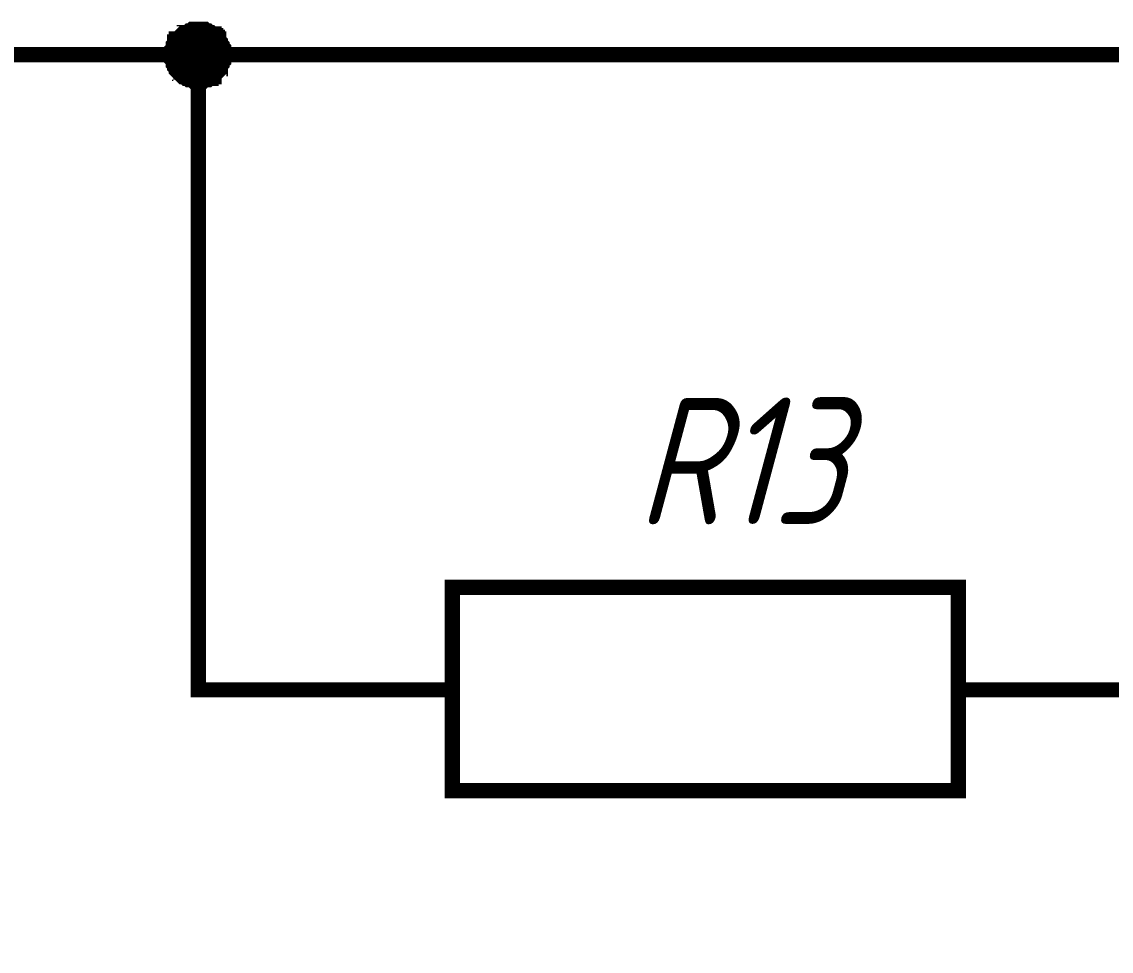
# Model space of a CAD drawing. Header units: millimetres. Extents: x 101 to 942, y 57 to 651.
# Drawn here: x 799.01 to 820.47, y 451.13 to 469.44 of the extents above; entities that cross this region are included whole.
import ezdxf

# ---------------------------------------------------------------- set-up
doc = ezdxf.new("R2010")
doc.units = ezdxf.units.MM
doc.header["$LTSCALE"] = 0.5
doc.layers.add('Sheet', color=255, linetype='Continuous')
doc.styles.add('GOST type A0', font='', dxfattribs={"oblique": 15, "height": 3.5})
doc.styles.get('GOST type A0').set_extended_font_data('GOST type A')

msp = doc.modelspace()

# ---------------------------------------------------------------- linework, layer by layer
at = {"layer": 'Sheet', "color": 7}
for points, const_width in [([(801.963, 468.797), (801.963, 468.828), (801.963, 468.859), (801.963, 468.859), (801.963, 468.89), (801.994, 468.921), (801.994, 468.952), (801.994, 468.983), (801.994, 468.983), (802.025, 469.014), (802.025, 469.045), (802.056, 469.045), (802.056, 469.076), (802.056, 469.108), (802.087, 469.108), (802.118, 469.139), (802.118, 469.139), (802.149, 469.17), (802.149, 469.17), (802.18, 469.201), (802.211, 469.201), (802.211, 469.232), (802.242, 469.232), (802.273, 469.232), (802.304, 469.263), (802.304, 469.263), (802.335, 469.263), (802.366, 469.294), (802.397, 469.294), (802.429, 469.294), (802.429, 469.294), (802.46, 469.294), (802.491, 469.294)], 0.3), ([(801.963, 468.797), (801.963, 468.828), (801.963, 468.859), (801.963, 468.859), (801.963, 468.89), (801.994, 468.921), (801.994, 468.952), (801.994, 468.983), (801.994, 468.983), (802.025, 469.014), (802.025, 469.045), (802.056, 469.045), (802.056, 469.076), (802.056, 469.108), (802.087, 469.108), (802.118, 469.139), (802.118, 469.139), (802.149, 469.17), (802.149, 469.17), (802.18, 469.201), (802.211, 469.201), (802.211, 469.232), (802.242, 469.232), (802.273, 469.232), (802.304, 469.263), (802.304, 469.263), (802.335, 469.263), (802.366, 469.294), (802.397, 469.294), (802.429, 469.294), (802.429, 469.294), (802.46, 469.294), (802.491, 469.294)], 0.3), ([(801.963, 468.797), (801.963, 468.828), (801.963, 468.859), (801.963, 468.859), (801.963, 468.89), (801.994, 468.921), (801.994, 468.952), (801.994, 468.983), (801.994, 468.983), (802.025, 469.014), (802.025, 469.045), (802.056, 469.045), (802.056, 469.076), (802.056, 469.108), (802.087, 469.108), (802.118, 469.139), (802.118, 469.139), (802.149, 469.17), (802.149, 469.17), (802.18, 469.201), (802.211, 469.201), (802.211, 469.232), (802.242, 469.232), (802.273, 469.232), (802.304, 469.263), (802.304, 469.263), (802.335, 469.263), (802.366, 469.294), (802.397, 469.294), (802.429, 469.294), (802.429, 469.294), (802.46, 469.294), (802.491, 469.294)], 0.3), ([(801.963, 468.797), (801.963, 468.828), (801.963, 468.859), (801.963, 468.859), (801.963, 468.89), (801.994, 468.921), (801.994, 468.952), (801.994, 468.983), (801.994, 468.983), (802.025, 469.014), (802.025, 469.045), (802.056, 469.045), (802.056, 469.076), (802.056, 469.108), (802.087, 469.108), (802.118, 469.139), (802.118, 469.139), (802.149, 469.17), (802.149, 469.17), (802.18, 469.201), (802.211, 469.201), (802.211, 469.232), (802.242, 469.232), (802.273, 469.232), (802.304, 469.263), (802.304, 469.263), (802.335, 469.263), (802.366, 469.294), (802.397, 469.294), (802.429, 469.294), (802.429, 469.294), (802.46, 469.294), (802.491, 469.294)], 0.3), ([(802.491, 469.294), (802.491, 469.294)], 0.3), ([(802.491, 469.294), (802.522, 469.294), (802.553, 469.294), (802.553, 469.294), (802.584, 469.294), (802.615, 469.294), (802.646, 469.263), (802.677, 469.263), (802.677, 469.263), (802.708, 469.232), (802.739, 469.232), (802.739, 469.232), (802.77, 469.201), (802.801, 469.201), (802.801, 469.17), (802.832, 469.17), (802.832, 469.139), (802.863, 469.139), (802.863, 469.108), (802.894, 469.108), (802.894, 469.076), (802.925, 469.045), (802.925, 469.045), (802.925, 469.014), (802.956, 468.983), (802.956, 468.983), (802.956, 468.952), (802.988, 468.921), (802.988, 468.89), (802.988, 468.859), (802.988, 468.859), (802.988, 468.828), (802.988, 468.797)], 0.3), ([(802.491, 469.294), (802.491, 469.294)], 0.3), ([(802.491, 469.294), (802.522, 469.294), (802.553, 469.294), (802.553, 469.294), (802.584, 469.294), (802.615, 469.294), (802.646, 469.263), (802.677, 469.263), (802.677, 469.263), (802.708, 469.232), (802.739, 469.232), (802.739, 469.232), (802.77, 469.201), (802.801, 469.201), (802.801, 469.17), (802.832, 469.17), (802.832, 469.139), (802.863, 469.139), (802.863, 469.108), (802.894, 469.108), (802.894, 469.076), (802.925, 469.045), (802.925, 469.045), (802.925, 469.014), (802.956, 468.983), (802.956, 468.983), (802.956, 468.952), (802.988, 468.921), (802.988, 468.89), (802.988, 468.859), (802.988, 468.859), (802.988, 468.828), (802.988, 468.797)], 0.3), ([(802.491, 469.294), (802.491, 469.294)], 0.3), ([(802.491, 469.294), (802.522, 469.294), (802.553, 469.294), (802.553, 469.294), (802.584, 469.294), (802.615, 469.294), (802.646, 469.263), (802.677, 469.263), (802.677, 469.263), (802.708, 469.232), (802.739, 469.232), (802.739, 469.232), (802.77, 469.201), (802.801, 469.201), (802.801, 469.17), (802.832, 469.17), (802.832, 469.139), (802.863, 469.139), (802.863, 469.108), (802.894, 469.108), (802.894, 469.076), (802.925, 469.045), (802.925, 469.045), (802.925, 469.014), (802.956, 468.983), (802.956, 468.983), (802.956, 468.952), (802.988, 468.921), (802.988, 468.89), (802.988, 468.859), (802.988, 468.859), (802.988, 468.828), (802.988, 468.797)], 0.3), ([(802.491, 469.294), (802.491, 469.294)], 0.3), ([(802.491, 469.294), (802.522, 469.294), (802.553, 469.294), (802.553, 469.294), (802.584, 469.294), (802.615, 469.294), (802.646, 469.263), (802.677, 469.263), (802.677, 469.263), (802.708, 469.232), (802.739, 469.232), (802.739, 469.232), (802.77, 469.201), (802.801, 469.201), (802.801, 469.17), (802.832, 469.17), (802.832, 469.139), (802.863, 469.139), (802.863, 469.108), (802.894, 469.108), (802.894, 469.076), (802.925, 469.045), (802.925, 469.045), (802.925, 469.014), (802.956, 468.983), (802.956, 468.983), (802.956, 468.952), (802.988, 468.921), (802.988, 468.89), (802.988, 468.859), (802.988, 468.859), (802.988, 468.828), (802.988, 468.797)], 0.3), ([(801.963, 468.797), (801.963, 468.828), (801.963, 468.859), (801.963, 468.859), (801.963, 468.89), (801.994, 468.921), (801.994, 468.952), (801.994, 468.983), (801.994, 468.983), (802.025, 469.014), (802.025, 469.045), (802.056, 469.045), (802.056, 469.076), (802.056, 469.108), (802.087, 469.108), (802.118, 469.139), (802.118, 469.139), (802.149, 469.17), (802.149, 469.17), (802.18, 469.201), (802.211, 469.201), (802.211, 469.232), (802.242, 469.232), (802.273, 469.232), (802.304, 469.263), (802.304, 469.263), (802.335, 469.263), (802.366, 469.294), (802.397, 469.294), (802.429, 469.294), (802.429, 469.294), (802.46, 469.294), (802.491, 469.294)], 0.0991), ([(801.963, 468.797), (801.963, 468.828), (801.963, 468.859), (801.963, 468.859), (801.963, 468.89), (801.994, 468.921), (801.994, 468.952), (801.994, 468.983), (801.994, 468.983), (802.025, 469.014), (802.025, 469.045), (802.056, 469.045), (802.056, 469.076), (802.056, 469.108), (802.087, 469.108), (802.118, 469.139), (802.118, 469.139), (802.149, 469.17), (802.149, 469.17), (802.18, 469.201), (802.211, 469.201), (802.211, 469.232), (802.242, 469.232), (802.273, 469.232), (802.304, 469.263), (802.304, 469.263), (802.335, 469.263), (802.366, 469.294), (802.397, 469.294), (802.429, 469.294), (802.429, 469.294), (802.46, 469.294), (802.491, 469.294)], 0.0991), ([(801.963, 468.797), (801.963, 468.828), (801.963, 468.859), (801.963, 468.859), (801.963, 468.89), (801.994, 468.921), (801.994, 468.952), (801.994, 468.983), (801.994, 468.983), (802.025, 469.014), (802.025, 469.045), (802.056, 469.045), (802.056, 469.076), (802.056, 469.108), (802.087, 469.108), (802.118, 469.139), (802.118, 469.139), (802.149, 469.17), (802.149, 469.17), (802.18, 469.201), (802.211, 469.201), (802.211, 469.232), (802.242, 469.232), (802.273, 469.232), (802.304, 469.263), (802.304, 469.263), (802.335, 469.263), (802.366, 469.294), (802.397, 469.294), (802.429, 469.294), (802.429, 469.294), (802.46, 469.294), (802.491, 469.294)], 0.0991), ([(801.963, 468.797), (801.963, 468.828), (801.963, 468.859), (801.963, 468.859), (801.963, 468.89), (801.994, 468.921), (801.994, 468.952), (801.994, 468.983), (801.994, 468.983), (802.025, 469.014), (802.025, 469.045), (802.056, 469.045), (802.056, 469.076), (802.056, 469.108), (802.087, 469.108), (802.118, 469.139), (802.118, 469.139), (802.149, 469.17), (802.149, 469.17), (802.18, 469.201), (802.211, 469.201), (802.211, 469.232), (802.242, 469.232), (802.273, 469.232), (802.304, 469.263), (802.304, 469.263), (802.335, 469.263), (802.366, 469.294), (802.397, 469.294), (802.429, 469.294), (802.429, 469.294), (802.46, 469.294), (802.491, 469.294)], 0.0991), ([(802.491, 469.294), (802.491, 469.294)], 0.0991), ([(802.491, 469.294), (802.522, 469.294), (802.553, 469.294), (802.553, 469.294), (802.584, 469.294), (802.615, 469.294), (802.646, 469.263), (802.677, 469.263), (802.677, 469.263), (802.708, 469.232), (802.739, 469.232), (802.739, 469.232), (802.77, 469.201), (802.801, 469.201), (802.801, 469.17), (802.832, 469.17), (802.832, 469.139), (802.863, 469.139), (802.863, 469.108), (802.894, 469.108), (802.894, 469.076), (802.925, 469.045), (802.925, 469.045), (802.925, 469.014), (802.956, 468.983), (802.956, 468.983), (802.956, 468.952), (802.988, 468.921), (802.988, 468.89), (802.988, 468.859), (802.988, 468.859), (802.988, 468.828), (802.988, 468.797)], 0.0991), ([(802.491, 469.294), (802.491, 469.294)], 0.0991), ([(802.491, 469.294), (802.522, 469.294), (802.553, 469.294), (802.553, 469.294), (802.584, 469.294), (802.615, 469.294), (802.646, 469.263), (802.677, 469.263), (802.677, 469.263), (802.708, 469.232), (802.739, 469.232), (802.739, 469.232), (802.77, 469.201), (802.801, 469.201), (802.801, 469.17), (802.832, 469.17), (802.832, 469.139), (802.863, 469.139), (802.863, 469.108), (802.894, 469.108), (802.894, 469.076), (802.925, 469.045), (802.925, 469.045), (802.925, 469.014), (802.956, 468.983), (802.956, 468.983), (802.956, 468.952), (802.988, 468.921), (802.988, 468.89), (802.988, 468.859), (802.988, 468.859), (802.988, 468.828), (802.988, 468.797)], 0.0991), ([(802.491, 469.294), (802.491, 469.294)], 0.0991), ([(802.491, 469.294), (802.522, 469.294), (802.553, 469.294), (802.553, 469.294), (802.584, 469.294), (802.615, 469.294), (802.646, 469.263), (802.677, 469.263), (802.677, 469.263), (802.708, 469.232), (802.739, 469.232), (802.739, 469.232), (802.77, 469.201), (802.801, 469.201), (802.801, 469.17), (802.832, 469.17), (802.832, 469.139), (802.863, 469.139), (802.863, 469.108), (802.894, 469.108), (802.894, 469.076), (802.925, 469.045), (802.925, 469.045), (802.925, 469.014), (802.956, 468.983), (802.956, 468.983), (802.956, 468.952), (802.988, 468.921), (802.988, 468.89), (802.988, 468.859), (802.988, 468.859), (802.988, 468.828), (802.988, 468.797)], 0.0991), ([(802.491, 469.294), (802.491, 469.294)], 0.0991), ([(802.491, 469.294), (802.522, 469.294), (802.553, 469.294), (802.553, 469.294), (802.584, 469.294), (802.615, 469.294), (802.646, 469.263), (802.677, 469.263), (802.677, 469.263), (802.708, 469.232), (802.739, 469.232), (802.739, 469.232), (802.77, 469.201), (802.801, 469.201), (802.801, 469.17), (802.832, 469.17), (802.832, 469.139), (802.863, 469.139), (802.863, 469.108), (802.894, 469.108), (802.894, 469.076), (802.925, 469.045), (802.925, 469.045), (802.925, 469.014), (802.956, 468.983), (802.956, 468.983), (802.956, 468.952), (802.988, 468.921), (802.988, 468.89), (802.988, 468.859), (802.988, 468.859), (802.988, 468.828), (802.988, 468.797)], 0.0991), ([(797.491, 468.797), (802.491, 468.797), (817.46, 468.797), (817.46, 468.797)], 0.3), ([(802.491, 468.269), (802.46, 468.269), (802.429, 468.269), (802.429, 468.269), (802.397, 468.269), (802.366, 468.3), (802.335, 468.3), (802.304, 468.3), (802.304, 468.3), (802.273, 468.331), (802.242, 468.331), (802.211, 468.362), (802.211, 468.362), (802.18, 468.362), (802.149, 468.393), (802.149, 468.424), (802.118, 468.424), (802.118, 468.455), (802.087, 468.455), (802.056, 468.486), (802.056, 468.517), (802.056, 468.517), (802.025, 468.548), (802.025, 468.579), (801.994, 468.61), (801.994, 468.61), (801.994, 468.642), (801.994, 468.673), (801.963, 468.704), (801.963, 468.735), (801.963, 468.735), (801.963, 468.766), (801.963, 468.797)], 0.3), ([(801.963, 468.797), (801.963, 468.797)], 0.3), ([(802.491, 468.269), (802.46, 468.269), (802.429, 468.269), (802.429, 468.269), (802.397, 468.269), (802.366, 468.3), (802.335, 468.3), (802.304, 468.3), (802.304, 468.3), (802.273, 468.331), (802.242, 468.331), (802.211, 468.362), (802.211, 468.362), (802.18, 468.362), (802.149, 468.393), (802.149, 468.424), (802.118, 468.424), (802.118, 468.455), (802.087, 468.455), (802.056, 468.486), (802.056, 468.517), (802.056, 468.517), (802.025, 468.548), (802.025, 468.579), (801.994, 468.61), (801.994, 468.61), (801.994, 468.642), (801.994, 468.673), (801.963, 468.704), (801.963, 468.735), (801.963, 468.735), (801.963, 468.766), (801.963, 468.797)], 0.3), ([(801.963, 468.797), (801.963, 468.797)], 0.3), ([(802.491, 468.269), (802.46, 468.269), (802.429, 468.269), (802.429, 468.269), (802.397, 468.269), (802.366, 468.3), (802.335, 468.3), (802.304, 468.3), (802.304, 468.3), (802.273, 468.331), (802.242, 468.331), (802.211, 468.362), (802.211, 468.362), (802.18, 468.362), (802.149, 468.393), (802.149, 468.424), (802.118, 468.424), (802.118, 468.455), (802.087, 468.455), (802.056, 468.486), (802.056, 468.517), (802.056, 468.517), (802.025, 468.548), (802.025, 468.579), (801.994, 468.61), (801.994, 468.61), (801.994, 468.642), (801.994, 468.673), (801.963, 468.704), (801.963, 468.735), (801.963, 468.735), (801.963, 468.766), (801.963, 468.797)], 0.3), ([(801.963, 468.797), (801.963, 468.797)], 0.3), ([(802.491, 468.269), (802.46, 468.269), (802.429, 468.269), (802.429, 468.269), (802.397, 468.269), (802.366, 468.3), (802.335, 468.3), (802.304, 468.3), (802.304, 468.3), (802.273, 468.331), (802.242, 468.331), (802.211, 468.362), (802.211, 468.362), (802.18, 468.362), (802.149, 468.393), (802.149, 468.424), (802.118, 468.424), (802.118, 468.455), (802.087, 468.455), (802.056, 468.486), (802.056, 468.517), (802.056, 468.517), (802.025, 468.548), (802.025, 468.579), (801.994, 468.61), (801.994, 468.61), (801.994, 468.642), (801.994, 468.673), (801.963, 468.704), (801.963, 468.735), (801.963, 468.735), (801.963, 468.766), (801.963, 468.797)], 0.3), ([(801.963, 468.797), (801.963, 468.797)], 0.3), ([(802.491, 468.797), (802.491, 456.277), (804.975, 456.277)], 0.3), ([(802.988, 468.797), (802.988, 468.766), (802.988, 468.735), (802.988, 468.735), (802.988, 468.704), (802.988, 468.673), (802.956, 468.642), (802.956, 468.61), (802.956, 468.61), (802.925, 468.579), (802.925, 468.548), (802.925, 468.517), (802.894, 468.517), (802.894, 468.486), (802.863, 468.455), (802.863, 468.455), (802.832, 468.424), (802.832, 468.424), (802.801, 468.393), (802.801, 468.362), (802.77, 468.362), (802.739, 468.362), (802.739, 468.331), (802.708, 468.331), (802.677, 468.3), (802.677, 468.3), (802.646, 468.3), (802.615, 468.3), (802.584, 468.269), (802.553, 468.269), (802.553, 468.269), (802.522, 468.269), (802.491, 468.269)], 0.3), ([(802.988, 468.797), (802.988, 468.766), (802.988, 468.735), (802.988, 468.735), (802.988, 468.704), (802.988, 468.673), (802.956, 468.642), (802.956, 468.61), (802.956, 468.61), (802.925, 468.579), (802.925, 468.548), (802.925, 468.517), (802.894, 468.517), (802.894, 468.486), (802.863, 468.455), (802.863, 468.455), (802.832, 468.424), (802.832, 468.424), (802.801, 468.393), (802.801, 468.362), (802.77, 468.362), (802.739, 468.362), (802.739, 468.331), (802.708, 468.331), (802.677, 468.3), (802.677, 468.3), (802.646, 468.3), (802.615, 468.3), (802.584, 468.269), (802.553, 468.269), (802.553, 468.269), (802.522, 468.269), (802.491, 468.269)], 0.3), ([(802.988, 468.797), (802.988, 468.766), (802.988, 468.735), (802.988, 468.735), (802.988, 468.704), (802.988, 468.673), (802.956, 468.642), (802.956, 468.61), (802.956, 468.61), (802.925, 468.579), (802.925, 468.548), (802.925, 468.517), (802.894, 468.517), (802.894, 468.486), (802.863, 468.455), (802.863, 468.455), (802.832, 468.424), (802.832, 468.424), (802.801, 468.393), (802.801, 468.362), (802.77, 468.362), (802.739, 468.362), (802.739, 468.331), (802.708, 468.331), (802.677, 468.3), (802.677, 468.3), (802.646, 468.3), (802.615, 468.3), (802.584, 468.269), (802.553, 468.269), (802.553, 468.269), (802.522, 468.269), (802.491, 468.269)], 0.3), ([(802.988, 468.797), (802.988, 468.766), (802.988, 468.735), (802.988, 468.735), (802.988, 468.704), (802.988, 468.673), (802.956, 468.642), (802.956, 468.61), (802.956, 468.61), (802.925, 468.579), (802.925, 468.548), (802.925, 468.517), (802.894, 468.517), (802.894, 468.486), (802.863, 468.455), (802.863, 468.455), (802.832, 468.424), (802.832, 468.424), (802.801, 468.393), (802.801, 468.362), (802.77, 468.362), (802.739, 468.362), (802.739, 468.331), (802.708, 468.331), (802.677, 468.3), (802.677, 468.3), (802.646, 468.3), (802.615, 468.3), (802.584, 468.269), (802.553, 468.269), (802.553, 468.269), (802.522, 468.269), (802.491, 468.269)], 0.3), ([(802.988, 468.797), (802.988, 468.797), (802.988, 468.797), (802.988, 468.797), (802.988, 468.797), (802.988, 468.797), (802.988, 468.797), (802.988, 468.797), (802.988, 468.797), (802.988, 468.797), (802.988, 468.797), (802.988, 468.797), (802.988, 468.797), (802.988, 468.797), (802.988, 468.797), (802.988, 468.797), (802.988, 468.797), (802.988, 468.797), (802.988, 468.797), (802.988, 468.797), (802.988, 468.797), (802.988, 468.797), (802.988, 468.797), (802.988, 468.797), (802.988, 468.797), (802.988, 468.797), (802.988, 468.797), (802.988, 468.797), (802.988, 468.797), (802.988, 468.797), (802.988, 468.797), (802.988, 468.797), (802.988, 468.797)], 0.3), ([(802.988, 468.797), (802.988, 468.797)], 0.3), ([(802.988, 468.797), (802.988, 468.797), (802.988, 468.797), (802.988, 468.797), (802.988, 468.797), (802.988, 468.797), (802.988, 468.797), (802.988, 468.797), (802.988, 468.797), (802.988, 468.797), (802.988, 468.797), (802.988, 468.797), (802.988, 468.797), (802.988, 468.797), (802.988, 468.797), (802.988, 468.797), (802.988, 468.797), (802.988, 468.797), (802.988, 468.797), (802.988, 468.797), (802.988, 468.797), (802.988, 468.797), (802.988, 468.797), (802.988, 468.797), (802.988, 468.797), (802.988, 468.797), (802.988, 468.797), (802.988, 468.797), (802.988, 468.797), (802.988, 468.797), (802.988, 468.797), (802.988, 468.797), (802.988, 468.797)], 0.3), ([(802.988, 468.797), (802.988, 468.797)], 0.3), ([(802.988, 468.797), (802.988, 468.797), (802.988, 468.797), (802.988, 468.797), (802.988, 468.797), (802.988, 468.797), (802.988, 468.797), (802.988, 468.797), (802.988, 468.797), (802.988, 468.797), (802.988, 468.797), (802.988, 468.797), (802.988, 468.797), (802.988, 468.797), (802.988, 468.797), (802.988, 468.797), (802.988, 468.797), (802.988, 468.797), (802.988, 468.797), (802.988, 468.797), (802.988, 468.797), (802.988, 468.797), (802.988, 468.797), (802.988, 468.797), (802.988, 468.797), (802.988, 468.797), (802.988, 468.797), (802.988, 468.797), (802.988, 468.797), (802.988, 468.797), (802.988, 468.797), (802.988, 468.797), (802.988, 468.797)], 0.3), ([(802.988, 468.797), (802.988, 468.797)], 0.3), ([(802.988, 468.797), (802.988, 468.797), (802.988, 468.797), (802.988, 468.797), (802.988, 468.797), (802.988, 468.797), (802.988, 468.797), (802.988, 468.797), (802.988, 468.797), (802.988, 468.797), (802.988, 468.797), (802.988, 468.797), (802.988, 468.797), (802.988, 468.797), (802.988, 468.797), (802.988, 468.797), (802.988, 468.797), (802.988, 468.797), (802.988, 468.797), (802.988, 468.797), (802.988, 468.797), (802.988, 468.797), (802.988, 468.797), (802.988, 468.797), (802.988, 468.797), (802.988, 468.797), (802.988, 468.797), (802.988, 468.797), (802.988, 468.797), (802.988, 468.797), (802.988, 468.797), (802.988, 468.797), (802.988, 468.797)], 0.3), ([(802.988, 468.797), (802.988, 468.797)], 0.3), ([(820.969, 468.797), (817.46, 468.797)], 0.3), ([(802.491, 468.269), (802.46, 468.269), (802.429, 468.269), (802.429, 468.269), (802.397, 468.269), (802.366, 468.3), (802.335, 468.3), (802.304, 468.3), (802.304, 468.3), (802.273, 468.331), (802.242, 468.331), (802.211, 468.362), (802.211, 468.362), (802.18, 468.362), (802.149, 468.393), (802.149, 468.424), (802.118, 468.424), (802.118, 468.455), (802.087, 468.455), (802.056, 468.486), (802.056, 468.517), (802.056, 468.517), (802.025, 468.548), (802.025, 468.579), (801.994, 468.61), (801.994, 468.61), (801.994, 468.642), (801.994, 468.673), (801.963, 468.704), (801.963, 468.735), (801.963, 468.735), (801.963, 468.766), (801.963, 468.797)], 0.0991), ([(801.963, 468.797), (801.963, 468.797)], 0.0991), ([(802.491, 468.269), (802.46, 468.269), (802.429, 468.269), (802.429, 468.269), (802.397, 468.269), (802.366, 468.3), (802.335, 468.3), (802.304, 468.3), (802.304, 468.3), (802.273, 468.331), (802.242, 468.331), (802.211, 468.362), (802.211, 468.362), (802.18, 468.362), (802.149, 468.393), (802.149, 468.424), (802.118, 468.424), (802.118, 468.455), (802.087, 468.455), (802.056, 468.486), (802.056, 468.517), (802.056, 468.517), (802.025, 468.548), (802.025, 468.579), (801.994, 468.61), (801.994, 468.61), (801.994, 468.642), (801.994, 468.673), (801.963, 468.704), (801.963, 468.735), (801.963, 468.735), (801.963, 468.766), (801.963, 468.797)], 0.0991), ([(801.963, 468.797), (801.963, 468.797)], 0.0991), ([(802.491, 468.269), (802.46, 468.269), (802.429, 468.269), (802.429, 468.269), (802.397, 468.269), (802.366, 468.3), (802.335, 468.3), (802.304, 468.3), (802.304, 468.3), (802.273, 468.331), (802.242, 468.331), (802.211, 468.362), (802.211, 468.362), (802.18, 468.362), (802.149, 468.393), (802.149, 468.424), (802.118, 468.424), (802.118, 468.455), (802.087, 468.455), (802.056, 468.486), (802.056, 468.517), (802.056, 468.517), (802.025, 468.548), (802.025, 468.579), (801.994, 468.61), (801.994, 468.61), (801.994, 468.642), (801.994, 468.673), (801.963, 468.704), (801.963, 468.735), (801.963, 468.735), (801.963, 468.766), (801.963, 468.797)], 0.0991), ([(801.963, 468.797), (801.963, 468.797)], 0.0991), ([(802.491, 468.269), (802.46, 468.269), (802.429, 468.269), (802.429, 468.269), (802.397, 468.269), (802.366, 468.3), (802.335, 468.3), (802.304, 468.3), (802.304, 468.3), (802.273, 468.331), (802.242, 468.331), (802.211, 468.362), (802.211, 468.362), (802.18, 468.362), (802.149, 468.393), (802.149, 468.424), (802.118, 468.424), (802.118, 468.455), (802.087, 468.455), (802.056, 468.486), (802.056, 468.517), (802.056, 468.517), (802.025, 468.548), (802.025, 468.579), (801.994, 468.61), (801.994, 468.61), (801.994, 468.642), (801.994, 468.673), (801.963, 468.704), (801.963, 468.735), (801.963, 468.735), (801.963, 468.766), (801.963, 468.797)], 0.0991), ([(801.963, 468.797), (801.963, 468.797)], 0.0991), ([(802.988, 468.797), (802.988, 468.766), (802.988, 468.735), (802.988, 468.735), (802.988, 468.704), (802.988, 468.673), (802.956, 468.642), (802.956, 468.61), (802.956, 468.61), (802.925, 468.579), (802.925, 468.548), (802.925, 468.517), (802.894, 468.517), (802.894, 468.486), (802.863, 468.455), (802.863, 468.455), (802.832, 468.424), (802.832, 468.424), (802.801, 468.393), (802.801, 468.362), (802.77, 468.362), (802.739, 468.362), (802.739, 468.331), (802.708, 468.331), (802.677, 468.3), (802.677, 468.3), (802.646, 468.3), (802.615, 468.3), (802.584, 468.269), (802.553, 468.269), (802.553, 468.269), (802.522, 468.269), (802.491, 468.269)], 0.0991), ([(802.988, 468.797), (802.988, 468.766), (802.988, 468.735), (802.988, 468.735), (802.988, 468.704), (802.988, 468.673), (802.956, 468.642), (802.956, 468.61), (802.956, 468.61), (802.925, 468.579), (802.925, 468.548), (802.925, 468.517), (802.894, 468.517), (802.894, 468.486), (802.863, 468.455), (802.863, 468.455), (802.832, 468.424), (802.832, 468.424), (802.801, 468.393), (802.801, 468.362), (802.77, 468.362), (802.739, 468.362), (802.739, 468.331), (802.708, 468.331), (802.677, 468.3), (802.677, 468.3), (802.646, 468.3), (802.615, 468.3), (802.584, 468.269), (802.553, 468.269), (802.553, 468.269), (802.522, 468.269), (802.491, 468.269)], 0.0991), ([(802.988, 468.797), (802.988, 468.766), (802.988, 468.735), (802.988, 468.735), (802.988, 468.704), (802.988, 468.673), (802.956, 468.642), (802.956, 468.61), (802.956, 468.61), (802.925, 468.579), (802.925, 468.548), (802.925, 468.517), (802.894, 468.517), (802.894, 468.486), (802.863, 468.455), (802.863, 468.455), (802.832, 468.424), (802.832, 468.424), (802.801, 468.393), (802.801, 468.362), (802.77, 468.362), (802.739, 468.362), (802.739, 468.331), (802.708, 468.331), (802.677, 468.3), (802.677, 468.3), (802.646, 468.3), (802.615, 468.3), (802.584, 468.269), (802.553, 468.269), (802.553, 468.269), (802.522, 468.269), (802.491, 468.269)], 0.0991), ([(802.988, 468.797), (802.988, 468.766), (802.988, 468.735), (802.988, 468.735), (802.988, 468.704), (802.988, 468.673), (802.956, 468.642), (802.956, 468.61), (802.956, 468.61), (802.925, 468.579), (802.925, 468.548), (802.925, 468.517), (802.894, 468.517), (802.894, 468.486), (802.863, 468.455), (802.863, 468.455), (802.832, 468.424), (802.832, 468.424), (802.801, 468.393), (802.801, 468.362), (802.77, 468.362), (802.739, 468.362), (802.739, 468.331), (802.708, 468.331), (802.677, 468.3), (802.677, 468.3), (802.646, 468.3), (802.615, 468.3), (802.584, 468.269), (802.553, 468.269), (802.553, 468.269), (802.522, 468.269), (802.491, 468.269)], 0.0991), ([(802.988, 468.797), (802.988, 468.797), (802.988, 468.797), (802.988, 468.797), (802.988, 468.797), (802.988, 468.797), (802.988, 468.797), (802.988, 468.797), (802.988, 468.797), (802.988, 468.797), (802.988, 468.797), (802.988, 468.797), (802.988, 468.797), (802.988, 468.797), (802.988, 468.797), (802.988, 468.797), (802.988, 468.797), (802.988, 468.797), (802.988, 468.797), (802.988, 468.797), (802.988, 468.797), (802.988, 468.797), (802.988, 468.797), (802.988, 468.797), (802.988, 468.797), (802.988, 468.797), (802.988, 468.797), (802.988, 468.797), (802.988, 468.797), (802.988, 468.797), (802.988, 468.797), (802.988, 468.797), (802.988, 468.797)], 0.0991), ([(802.988, 468.797), (802.988, 468.797)], 0.0991), ([(802.988, 468.797), (802.988, 468.797), (802.988, 468.797), (802.988, 468.797), (802.988, 468.797), (802.988, 468.797), (802.988, 468.797), (802.988, 468.797), (802.988, 468.797), (802.988, 468.797), (802.988, 468.797), (802.988, 468.797), (802.988, 468.797), (802.988, 468.797), (802.988, 468.797), (802.988, 468.797), (802.988, 468.797), (802.988, 468.797), (802.988, 468.797), (802.988, 468.797), (802.988, 468.797), (802.988, 468.797), (802.988, 468.797), (802.988, 468.797), (802.988, 468.797), (802.988, 468.797), (802.988, 468.797), (802.988, 468.797), (802.988, 468.797), (802.988, 468.797), (802.988, 468.797), (802.988, 468.797), (802.988, 468.797)], 0.0991), ([(802.988, 468.797), (802.988, 468.797)], 0.0991), ([(802.988, 468.797), (802.988, 468.797), (802.988, 468.797), (802.988, 468.797), (802.988, 468.797), (802.988, 468.797), (802.988, 468.797), (802.988, 468.797), (802.988, 468.797), (802.988, 468.797), (802.988, 468.797), (802.988, 468.797), (802.988, 468.797), (802.988, 468.797), (802.988, 468.797), (802.988, 468.797), (802.988, 468.797), (802.988, 468.797), (802.988, 468.797), (802.988, 468.797), (802.988, 468.797), (802.988, 468.797), (802.988, 468.797), (802.988, 468.797), (802.988, 468.797), (802.988, 468.797), (802.988, 468.797), (802.988, 468.797), (802.988, 468.797), (802.988, 468.797), (802.988, 468.797), (802.988, 468.797), (802.988, 468.797)], 0.0991), ([(802.988, 468.797), (802.988, 468.797)], 0.0991), ([(802.988, 468.797), (802.988, 468.797), (802.988, 468.797), (802.988, 468.797), (802.988, 468.797), (802.988, 468.797), (802.988, 468.797), (802.988, 468.797), (802.988, 468.797), (802.988, 468.797), (802.988, 468.797), (802.988, 468.797), (802.988, 468.797), (802.988, 468.797), (802.988, 468.797), (802.988, 468.797), (802.988, 468.797), (802.988, 468.797), (802.988, 468.797), (802.988, 468.797), (802.988, 468.797), (802.988, 468.797), (802.988, 468.797), (802.988, 468.797), (802.988, 468.797), (802.988, 468.797), (802.988, 468.797), (802.988, 468.797), (802.988, 468.797), (802.988, 468.797), (802.988, 468.797), (802.988, 468.797), (802.988, 468.797)], 0.0991), ([(802.988, 468.797), (802.988, 468.797)], 0.0991), ([(807.491, 456.277), (804.975, 456.277)], 0.3), ([(817.46, 456.277), (819.975, 456.277)], 0.3), ([(829.975, 451.275), (829.975, 456.277), (829.975, 456.277), (819.975, 456.277)], 0.3)]:
    msp.add_lwpolyline(points, dxfattribs=dict(at, const_width=const_width))
at = {"layer": 'Sheet', "color": 7, "const_width": 0.508}
msp.add_lwpolyline([(802.309, 468.797, 1), (802.817, 468.797, 1)], format="xyb", close=True, dxfattribs=at)
at = {"layer": 'Sheet', "color": 7, "const_width": 0.3}
msp.add_lwpolyline([(807.491, 458.296), (817.46, 458.296), (817.46, 454.289), (807.491, 454.289), (807.491, 458.296)], close=True, dxfattribs=at)

# ---------------------------------------------------------------- texts
at = {"layer": 'Sheet', "color": 7, "style": 'GOST type A0', "oblique": 15}
msp.add_text('R13', height=2.5, dxfattribs=at).set_placement((811.124, 459.539))

doc.saveas('drawing.dxf')
